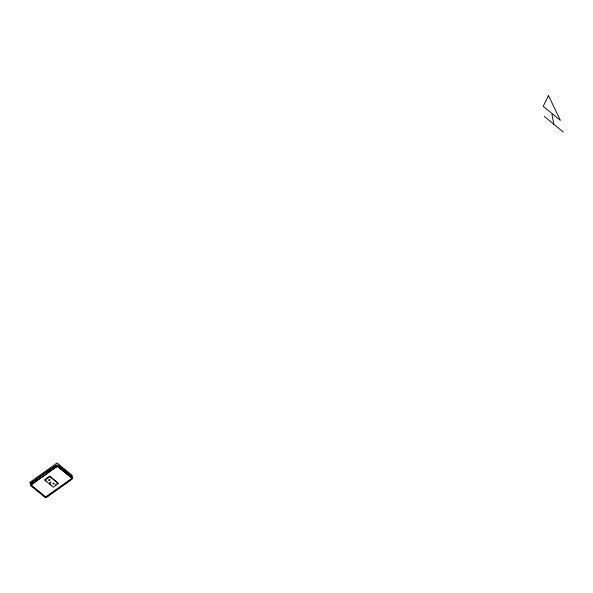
<?xml version="1.0" encoding="UTF-8"?>
<svg xmlns="http://www.w3.org/2000/svg" width="593" height="593" viewBox="0 0 593 593"><rect width="100%" height="100%" fill="white"/><g stroke="black" fill="none" stroke-linecap="round" stroke-linejoin="round"><path stroke-width="0.89" d="M48.945 479.819L49.827 479.722M53.155 483.258L54.03 483.162M72.198 477.713A1.497 1.112 -10.5 0 0 71.938 476.624A200.516 71.434 54.5 0 0 58.084 465.29A1.497 1.112 -10.5 0 0 55.987 465.327L30.873 483.213A1.497 1.112 -10.5 0 0 30.688 484.807A200.516 71.434 54.5 0 1 32.037 485.852M35.817 480.953L38.026 479.381M48.315 472.05L50.524 470.479M54.2 467.862L56.409 466.291M55.275 485.044L56.713 484.021M70.849 476.527L72.331 475.475L57.047 462.97L29.65 482.48L31.036 483.614M50.138 482.191L50.798 482.242M32.578 482.872L30.873 483.213A358.75 203.747 -50.7 0 1 55.987 465.327M544.241 116.413L563.35 132.046M58.084 465.29L71.938 476.624M57.825 466.268L61.946 469.649M66.764 473.585L71.583 477.528A1.001 0.741 -10.5 0 1 71.457 478.603L46.454 496.408A1.001 0.741 -10.5 0 1 45.038 496.43L31.281 485.17A1.001 0.741 -10.5 0 1 31.407 484.096M58.144 482.998L49.738 476.12L44.72 479.7L46.817 481.42M49.619 483.71L51.02 484.859M551.964 114.338L553.795 124.226M48.915 480.122C49.523 481.761 50.598 478.899 48.915 480.122M49.886 482.643C50.494 484.288 51.569 481.427 49.886 482.643M53.118 483.562C53.726 485.2 54.801 482.339 53.118 483.562M548.481 95.555L543.181 106.317L560.378 120.386L548.481 95.555M56.357 466.706L31.296 484.555A1.275 0.941 -10.5 0 0 31.14 485.904L44.949 497.208A1.275 0.941 -10.5 0 0 46.728 497.179L71.79 479.329A1.275 0.941 -10.5 0 0 71.946 477.98L58.136 466.676A1.275 0.941 -10.5 0 0 56.357 466.706M56.513 466.884L31.518 484.689A1.001 0.741 -10.5 0 0 31.392 485.763L45.15 497.023A1.001 0.741 -10.5 0 0 46.565 497.001L71.568 479.196A1.001 0.741 -10.5 0 0 71.694 478.121L57.929 466.861A1.001 0.741 -10.5 0 0 56.513 466.884M49.849 476.713L44.823 480.293L53.237 487.172L58.255 483.591L49.849 476.713"/></g></svg>
